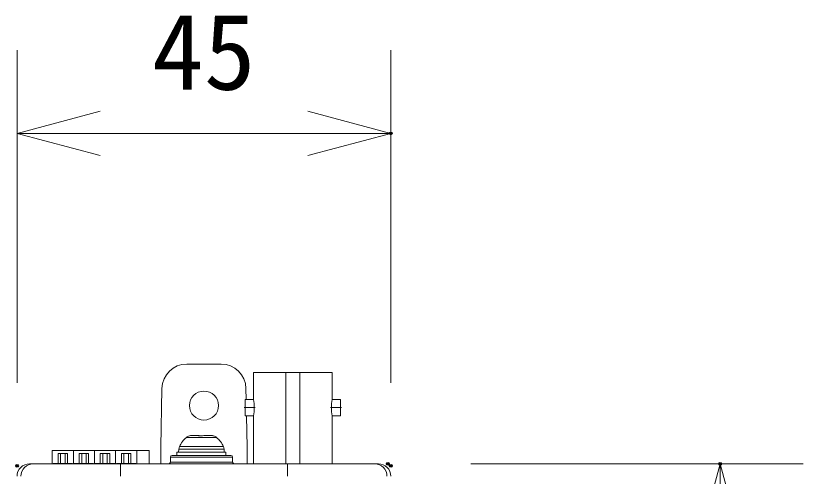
# Model space of a CAD drawing. Units: millimetres, scale not verified. Extents: x -62 to 63, y -56 to 57.
# Drawn here: x -18.61 to 0.35, y 22.96 to 34.04 of the extents above; entities that cross this region are included whole.
import ezdxf
from ezdxf.enums import TextEntityAlignment as Align

# ---------------------------------------------------------------- set-up
doc = ezdxf.new("R2010")
doc.units = ezdxf.units.MM
doc.header["$LTSCALE"] = 0.125
doc.header["$PDMODE"] = 32
doc.header["$PDSIZE"] = 0.0625
doc.linetypes.add('USER1', pattern=[18.5, 12, -3, 0.5, -3])
for name, color, linetype, lineweight in [('0-0_0', 7, 'Continuous', 20), ('0-4_GAIKEI', 1, 'Continuous', 18), ('0-5_SUNPO', 7, 'Continuous', 20)]:
    doc.layers.add(name, color=color, linetype=linetype, lineweight=lineweight)
doc.layers.add('0-1_DEFPOINTS', color=7, linetype='Continuous')
doc.styles.add('ＭＳ ゴシック', font='')
doc.styles.get('ＭＳ ゴシック').set_extended_font_data('MS Gothic')

# ---------------------------------------------------------------- blocks, each defined once
blk = doc.blocks.new('_OPEN30')
at = {"layer": '0-0_0'}
blk.add_line((0, 0), (-1, 0), dxfattribs=at)
blk.add_lwpolyline([(-1, 0.26795), (0, 0), (-1, -0.26795)], dxfattribs=at)
blk = doc.blocks.new('D5')
at = {"layer": '0-1_DEFPOINTS'}
for p in [(-12.2718, 27.7359), (-21.2718, 19.7359), (-12.2718, 19.7359)]:
    blk.add_point(p, dxfattribs=at)
at = {"layer": '0-5_SUNPO'}
for p, q in [((-21.2718, 21.7359), (-21.2718, 29.7359)), ((-12.2718, 21.7359), (-12.2718, 29.7359)), ((-19.2718, 27.7359), (-14.2718, 27.7359))]:
    blk.add_line(p, q, dxfattribs=at)
at = {"layer": '0-5_SUNPO', "xscale": 2, "yscale": 2, "rotation": 180}
blk.add_blockref('_OPEN30', (-21.2718, 27.7359), dxfattribs=at)
at = {"layer": '0-5_SUNPO', "xscale": 2, "yscale": 2}
blk.add_blockref('_OPEN30', (-12.2718, 27.7359), dxfattribs=at)
at = {"layer": '0-5_SUNPO', "style": 'ＭＳ ゴシック'}
blk.add_text('45', height=1.833, dxfattribs=at).set_placement((-18.0218, 28.2359), align=Align.BOTTOM_LEFT)
blk = doc.blocks.new('D6')
at = {"layer": '0-1_DEFPOINTS'}
for p in [(-12.3435, 19.7861), (-4.3435, 19.7861), (-12.3435, 2.1861)]:
    blk.add_point(p, dxfattribs=at)
at = {"layer": '0-5_SUNPO'}
for p, q in [((-10.3435, 19.7861), (-2.3435, 19.7861)), ((-4.3435, 4.1861), (-4.3435, 17.7861)), ((-10.3435, 2.1861), (-2.3435, 2.1861))]:
    blk.add_line(p, q, dxfattribs=at)
at = {"layer": '0-5_SUNPO', "xscale": 2, "yscale": 2}
for p, rotation in [((-4.3435, 19.7861), 90), ((-4.3435, 2.1861), 270)]:
    blk.add_blockref('_OPEN30', p, dxfattribs=dict(at, rotation=rotation))
at = {"layer": '0-5_SUNPO', "style": 'ＭＳ ゴシック'}
blk.add_text('88', height=1.833, rotation=90, dxfattribs=at).set_placement((-4.8435, 9.7361), align=Align.BOTTOM_LEFT)

msp = doc.modelspace()

# ---------------------------------------------------------------- linework, layer by layer
at = {"layer": '0-4_GAIKEI'}
for p, q in [((-13.6647, 25.6624), (-14.4885, 25.6624)), ((-12.1048, 25.4624), (-12.8866, 25.4624)), ((-12.8866, 24.8124), (-12.8866, 25.4624)), ((-12.1048, 25.4624), (-11.7685, 25.4624)), ((-12.1048, 25.4624), (-12.1048, 23.2624)), ((-10.9866, 25.4624), (-11.7685, 25.4624)), ((-11.7685, 25.4624), (-11.7685, 23.2624)), ((-10.9866, 24.8124), (-10.9866, 25.4624)), ((-15.0884, 25.0744), (-15.1166, 23.6624)), ((-13.0649, 25.0744), (-13.0596, 24.8124)), ((-12.8866, 24.8124), (-13.0866, 24.8124)), ((-10.7866, 24.8124), (-10.9866, 24.8124)), ((-10.7866, 24.4164), (-10.7866, 24.8124)), ((-13.0517, 24.4164), (-13.0366, 23.6624)), ((-12.8866, 23.2624), (-12.8866, 24.4164)), ((-10.9866, 23.2624), (-10.9866, 24.4164)), ((-10.7866, 24.4164), (-10.9866, 24.4164)), ((-14.4237, 23.9346), (-14.4272, 23.9346)), ((-14.3728, 23.9422), (-14.364, 23.9424)), ((-14.2359, 23.9424), (-14.364, 23.9424)), ((-14.2367, 23.9422), (-14.2359, 23.9424)), ((-14.2359, 23.9424), (-14.2287, 23.9424)), ((-14.2039, 23.9424), (-14.2349, 23.9424)), ((-14.2285, 23.9424), (-14.2287, 23.9424)), ((-14.2287, 23.9387), (-14.2287, 23.9424)), ((-14.2285, 23.9386), (-14.2285, 23.9424)), ((-14.1967, 23.9424), (-14.2039, 23.9424)), ((-14.2039, 23.9351), (-14.2039, 23.9424)), ((-14.1959, 23.9422), (-14.1967, 23.9424)), ((-14.1959, 23.9347), (-14.1959, 23.9422)), ((-14.1823, 23.9346), (-14.1424, 23.9346)), ((-14.0773, 23.9422), (-14.0766, 23.9424)), ((-13.9092, 23.9424), (-13.9234, 23.9424)), ((-13.9146, 23.9422), (-13.9234, 23.9424)), ((-13.9004, 23.9422), (-13.9092, 23.9424)), ((-13.8495, 23.9346), (-13.846, 23.9346)), ((-17.7286, 23.2624), (-17.7286, 23.5824)), ((-17.5886, 23.2724), (-17.5886, 23.5124)), ((-17.5286, 23.5124), (-17.5886, 23.5124)), ((-17.5286, 23.5124), (-17.4206, 23.5124)), ((-17.5286, 23.2724), (-17.5286, 23.5124)), ((-17.3606, 23.5124), (-17.4206, 23.5124)), ((-17.4206, 23.2724), (-17.4206, 23.5124)), ((-17.3606, 23.2724), (-17.3606, 23.5124)), ((-17.2206, 23.2624), (-17.2206, 23.5824)), ((-17.0806, 23.2724), (-17.0806, 23.5124)), ((-17.0206, 23.5124), (-17.0806, 23.5124)), ((-17.0206, 23.5124), (-16.9126, 23.5124)), ((-17.0206, 23.2724), (-17.0206, 23.5124)), ((-16.8526, 23.5124), (-16.9126, 23.5124)), ((-16.9126, 23.2724), (-16.9126, 23.5124)), ((-16.8526, 23.2724), (-16.8526, 23.5124)), ((-16.7126, 23.2628), (-16.7126, 23.5824)), ((-16.5726, 23.2724), (-16.5726, 23.5124)), ((-16.5126, 23.5124), (-16.5726, 23.5124)), ((-16.5126, 23.5124), (-16.4046, 23.5124)), ((-16.5126, 23.2724), (-16.5126, 23.5124)), ((-16.3446, 23.5124), (-16.4046, 23.5124)), ((-16.4046, 23.2724), (-16.4046, 23.5124)), ((-16.3446, 23.2724), (-16.3446, 23.5124)), ((-16.2046, 23.2628), (-16.2046, 23.5824)), ((-16.0646, 23.2724), (-16.0646, 23.5124)), ((-16.0046, 23.5124), (-16.0646, 23.5124)), ((-16.0046, 23.5124), (-15.8966, 23.5124)), ((-16.0046, 23.2724), (-16.0046, 23.5124)), ((-15.8366, 23.5124), (-15.8966, 23.5124)), ((-15.8966, 23.2724), (-15.8966, 23.5124)), ((-15.8366, 23.2724), (-15.8366, 23.5124)), ((-15.6966, 23.5824), (-15.3966, 23.5824)), ((-15.6966, 23.5824), (-15.6966, 23.2624)), ((-15.3966, 23.5824), (-15.3966, 23.2624)), ((-15.1166, 23.6624), (-15.1166, 23.2624)), ((-14.7266, 23.5424), (-13.5466, 23.5424)), ((-14.7266, 23.5424), (-14.7266, 23.4624)), ((-14.6804, 23.6133), (-14.6866, 23.5424)), ((-13.9193, 23.6133), (-14.6804, 23.6133)), ((-13.9256, 23.6757), (-14.6646, 23.6757)), ((-13.6087, 23.6757), (-13.9256, 23.6757)), ((-13.5928, 23.6133), (-13.9193, 23.6133)), ((-13.5928, 23.6133), (-13.5866, 23.5424)), ((-13.5466, 23.5424), (-13.5466, 23.4624)), ((-13.0366, 23.6624), (-13.0366, 23.2624)), ((-13.3894, 23.4231), (-14.8838, 23.4231)), ((-13.4294, 23.4624), (-14.8438, 23.4624)), ((-13.3894, 23.4231), (-13.3873, 23.3017)), ((-17.7086, 23.2624), (-17.7086, 23.2724)), ((-17.2406, 23.2724), (-17.7086, 23.2724)), ((-17.2406, 23.2624), (-17.2406, 23.2724)), ((-17.2006, 23.2624), (-17.2006, 23.2724)), ((-16.7326, 23.2724), (-17.2006, 23.2724)), ((-17.0805, 23.2628), (-17.1002, 23.2628)), ((-17.1002, 23.2624), (-17.1002, 23.2628)), ((-17.0885, 23.2624), (-17.1002, 23.2624)), ((-17.0883, 23.2624), (-17.0883, 23.2628)), ((-16.8694, 23.2624), (-17.0883, 23.2624)), ((-17.0652, 23.2624), (-17.0652, 23.2628)), ((-17.0395, 23.2624), (-17.0395, 23.2628)), ((-17.015, 23.2624), (-17.015, 23.2628)), ((-16.9631, 23.2624), (-16.9631, 23.2628)), ((-16.9466, 23.2624), (-16.9466, 23.2628)), ((-16.8667, 23.2624), (-16.8694, 23.2624)), ((-16.8651, 23.2624), (-16.8651, 23.2628)), ((-16.8637, 23.2624), (-16.8651, 23.2624)), ((-16.7924, 23.2624), (-16.7924, 23.2628)), ((-16.7709, 23.2628), (-16.7924, 23.2628)), ((-16.7799, 23.2624), (-16.7924, 23.2624)), ((-16.7798, 23.2624), (-16.7798, 23.2628)), ((-16.7469, 23.2624), (-16.7798, 23.2624)), ((-16.6558, 23.2624), (-16.7469, 23.2624)), ((-16.7326, 23.2628), (-16.7326, 23.2724)), ((-16.7112, 23.2624), (-16.7112, 23.2628)), ((-16.6926, 23.2628), (-16.6926, 23.2724)), ((-16.2246, 23.2724), (-16.6926, 23.2724)), ((-16.6675, 23.2624), (-16.6675, 23.2628)), ((-16.6601, 23.2624), (-16.6601, 23.2628)), ((-16.6585, 23.2624), (-16.6585, 23.2628)), ((-16.5712, 23.2624), (-16.6558, 23.2624)), ((-16.6067, 23.2624), (-16.6067, 23.2628)), ((-16.5287, 23.2624), (-16.5712, 23.2624)), ((-16.5198, 23.2624), (-16.5287, 23.2624)), ((-16.4843, 23.2624), (-16.4843, 23.2628)), ((-16.4319, 23.2628), (-16.4843, 23.2628)), ((-16.4319, 23.2624), (-16.4843, 23.2624)), ((-16.4321, 23.2624), (-16.4321, 23.2628)), ((-16.3514, 23.2624), (-16.4321, 23.2624)), ((-16.3819, 23.2624), (-16.3819, 23.2628)), ((-16.3761, 23.2624), (-16.3761, 23.2628)), ((-16.376, 23.2624), (-16.376, 23.2628)), ((-16.3758, 23.2624), (-16.3758, 23.2628)), ((-16.1912, 23.2624), (-16.3514, 23.2624)), ((-16.2246, 23.2628), (-16.2246, 23.2724)), ((-16.1912, 23.2624), (-16.1912, 23.2628)), ((-16.1846, 23.2624), (-16.1846, 23.2724)), ((-15.7166, 23.2724), (-16.1846, 23.2724)), ((-16.1607, 23.2624), (-16.1607, 23.2628)), ((-16.1392, 23.2628), (-16.1607, 23.2628)), ((-16.1409, 23.2624), (-16.1607, 23.2624)), ((-16.1409, 23.2624), (-16.1409, 23.2628)), ((-16.0371, 23.2624), (-16.1409, 23.2624)), ((-16.1019, 23.2624), (-16.1019, 23.2628)), ((-16.0841, 23.2624), (-16.0841, 22.9624)), ((-16.0805, 23.2624), (-16.0805, 23.2628)), ((-16.0745, 23.2624), (-16.0745, 23.2628)), ((-15.9524, 23.2624), (-16.0371, 23.2624)), ((-16.0317, 23.2624), (-16.0317, 23.2628)), ((-16.0272, 23.2624), (-16.0272, 23.2628)), ((-15.9909, 23.2624), (-15.9909, 23.2628)), ((-15.9135, 23.2624), (-15.9524, 23.2624)), ((-15.9363, 23.2624), (-15.9363, 23.2628)), ((-15.9106, 23.2624), (-15.9135, 23.2624)), ((-15.8758, 23.2624), (-15.8758, 23.2628)), ((-15.8438, 23.2628), (-15.8758, 23.2628)), ((-15.8438, 23.2624), (-15.8758, 23.2624)), ((-15.8438, 23.2624), (-15.8438, 23.2628)), ((-15.8072, 23.2624), (-15.8438, 23.2624)), ((-15.8092, 23.2624), (-15.8092, 23.2628)), ((-15.6731, 23.2624), (-15.8072, 23.2624)), ((-15.7649, 23.2624), (-15.7649, 23.2628)), ((-15.7166, 23.2628), (-15.7166, 23.2724)), ((-15.5784, 23.2628), (-15.6731, 23.2628)), ((-15.5784, 23.2624), (-15.6731, 23.2624)), ((-15.6692, 23.2624), (-15.6692, 23.2628)), ((-15.6344, 23.2624), (-15.6344, 23.2628)), ((-15.5784, 23.2624), (-15.5784, 23.2628)), ((-14.9254, 23.2624), (-15.1166, 23.2624)), ((-14.7366, 23.2624), (-13.5366, 23.2624)), ((-13.0366, 23.2624), (-13.3478, 23.2624)), ((-11.7095, 23.2624), (-12.1638, 23.2624)), ((-12.0691, 23.2624), (-12.0691, 22.9624)), ((-10.6366, 23.2624), (-11.7095, 23.2624))]:
    msp.add_line(p, q, dxfattribs=at)
at = {"layer": '0-4_GAIKEI', "linetype": 'USER1'}
for p, q in [((-13.1087, 24.6144), (-12.8437, 24.6144)), ((-11.0295, 24.6144), (-10.7645, 24.6144))]:
    msp.add_line(p, q, dxfattribs=at)
at = {"layer": '0-4_GAIKEI', "color": 7}
for p, q in [((-18.2765, 23.2624), (-18.1834, 23.2624)), ((-18.1834, 23.2624), (-16.0841, 23.2624)), ((-16.0841, 23.2624), (-12.0691, 23.2624)), ((-12.1638, 23.2624), (-13.2366, 23.2624)), ((-12.0691, 23.2624), (-9.9698, 23.2624)), ((-9.8767, 23.2624), (-9.9698, 23.2624))]:
    msp.add_line(p, q, dxfattribs=at)
at = {"layer": '0-4_GAIKEI'}
for points in [[(-12.8866, 24.4164), (-13.0866, 24.4164), (-13.0866, 24.8124)], [(-13.7727, 23.8955), (-13.9912, 23.8955), (-14.5006, 23.8955)], [(-14.1823, 23.9346), (-14.2112, 23.9357), (-14.2319, 23.9396), (-14.2364, 23.9414), (-14.2368, 23.9417), (-14.2369, 23.942), (-14.2367, 23.9422)], [(-13.9234, 23.9424), (-14.0426, 23.9424), (-14.0766, 23.9424)], [(-13.8495, 23.9346), (-13.8499, 23.9345), (-13.8513, 23.9346), (-13.859, 23.9356), (-13.9146, 23.9422)], [(-17.2206, 23.2624), (-17.2206, 23.5824), (-17.7286, 23.5824)], [(-16.7126, 23.2624), (-16.7126, 23.5824), (-17.2206, 23.5824)], [(-16.2046, 23.2624), (-16.2046, 23.5824), (-16.7126, 23.5824)], [(-15.6966, 23.2624), (-15.6966, 23.5824), (-16.2046, 23.5824)], [(-13.5866, 23.5424), (-13.9168, 23.5424), (-14.6866, 23.5424)], [(-14.8838, 23.4231), (-14.8859, 23.3017), (-13.3873, 23.3017)], [(-16.8694, 23.2624), (-16.8694, 23.2628), (-17.0883, 23.2628)], [(-16.8667, 23.2624), (-16.8667, 23.2628), (-16.8694, 23.2628)], [(-16.8637, 23.2624), (-16.8637, 23.2628), (-16.8651, 23.2628)], [(-16.7469, 23.2624), (-16.7469, 23.2628), (-16.7798, 23.2628)], [(-16.6558, 23.2624), (-16.6558, 23.2628), (-16.7469, 23.2628)], [(-16.5712, 23.2624), (-16.5712, 23.2628), (-16.6558, 23.2628)], [(-16.5287, 23.2624), (-16.5287, 23.2628), (-16.5712, 23.2628)], [(-16.5198, 23.2624), (-16.5198, 23.2628), (-16.5287, 23.2628)], [(-16.3514, 23.2624), (-16.3514, 23.2628), (-16.4321, 23.2628)], [(-16.1912, 23.2624), (-16.1912, 23.2628), (-16.3514, 23.2628)], [(-16.0371, 23.2624), (-16.0371, 23.2628), (-16.1409, 23.2628)], [(-15.9524, 23.2624), (-15.9524, 23.2628), (-16.0371, 23.2628)], [(-15.9135, 23.2624), (-15.9135, 23.2628), (-15.9524, 23.2628)], [(-15.9106, 23.2624), (-15.9106, 23.2628), (-15.9135, 23.2628)], [(-15.8072, 23.2624), (-15.8072, 23.2628), (-15.8438, 23.2628)], [(-15.6731, 23.2624), (-15.6731, 23.2628), (-15.8072, 23.2628)]]:
    msp.add_lwpolyline(points, dxfattribs=at)
msp.add_circle((-14.0766, 24.6624), 0.35, dxfattribs=at)
for centre, radius, start, end in [((-14.4885, 25.0624), 0.6, 90, 178.85424), ((-13.6647, 25.0624), 0.6, 1.14576, 90), ((-13.8159, 24.6144), 0.9501, 347.97261, 12.02737), ((-10.0573, 24.6144), 0.9501, 167.97263, 192.02738), ((-14.1144, 23.4363), 0.6, 130.06392, 156.48743), ((-14.3717, 23.7422), 0.2002, 106.16293, 130.04755), ((-14.3578, 23.6409), 0.3017, 92.84573, 103.33581), ((-14.1397, 24.1491), 0.2145, 254.81162, 270.85542), ((-14.1345, 24.155), 0.2204, 267.93076, 285.03007), ((-13.9154, 23.6409), 0.3017, 76.66419, 87.15427), ((-13.9015, 23.7422), 0.2002, 49.95244, 73.83707), ((-14.1588, 23.4363), 0.6, 23.51256, 49.93608), ((-14.4812, 23.5959), 0.2, 156.48743, 175.00001), ((-13.7921, 23.5959), 0.2, 4.99999, 23.51257), ((-14.8438, 23.4224), 0.04, 90, 179), ((-13.4294, 23.4224), 0.04, 1, 90), ((-14.9259, 23.3024), 0.04, 270, 359), ((-13.3473, 23.3024), 0.04, 181, 270)]:
    msp.add_arc(centre, radius, start, end, dxfattribs=at)
at = {"layer": '0-4_GAIKEI', "color": 7}
for centre, start, end in [((-18.2766, 22.9624), 89.98866, 179.98867), ((-9.8767, 22.9624), 0.01133, 90.01134)]:
    msp.add_arc(centre, 0.3, start, end, dxfattribs=at)
at = {"layer": '0-4_GAIKEI'}
for centre, start_param, end_param in [((-18.1834, 22.9624), 6.2831853, 7.8539816), ((-9.9698, 22.9624), 4.712389, 6.2831853)]:
    msp.add_ellipse(centre, major_axis=(0, 0.3), ratio=0.999657, start_param=start_param, end_param=end_param, dxfattribs=at)

# ---------------------------------------------------------------- block references
at = {"layer": '0-5_SUNPO'}
for name in ['D5', 'D6']:
    msp.add_blockref(name, (2.6952, 3.4763), dxfattribs=at)

doc.saveas('drawing.dxf')
